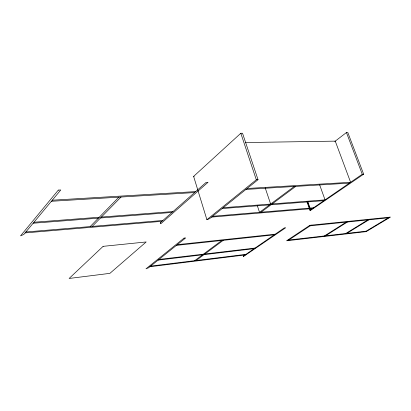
<?xml version="1.0" encoding="UTF-8"?>
<svg xmlns="http://www.w3.org/2000/svg" width="411" height="411" viewBox="0 0 411 411"><rect width="100%" height="100%" fill="white"/><g stroke="black" fill="none" stroke-linecap="round" stroke-linejoin="round"><path stroke-width="0.62" d="M363.648 174.187L310.1 210.709L310.639 209.795L362.255 174.259L363.648 174.187L347.824 132.537L346.437 132.542L334.801 141.482M90.153 226.589L118.871 197.167M92.203 226.415L121.019 197.039M193.622 176.386L240.815 133.256L242.531 133.241L258.031 179.694L209.872 218.457L207.437 219.623L206.887 219.669L193.622 176.386L194.172 176.36M206.887 219.669L256.305 179.782L258.031 179.694M194.701 260.672L221.77 240.492M294.209 186.486L259.526 212.343L257.343 205.721M196.129 260.497L223.235 240.332M261.042 212.215L295.756 186.389M287.834 240.641L311.178 225.161M324.402 235.945L346.232 222.14M325.558 235.811L347.398 222.017M345.728 233.505L367.768 219.936M346.833 233.376L368.883 219.818M365.148 231.753L389.381 217.203M150.652 266.112L245.922 254.347M149.866 266.749L245.054 254.943M158.934 259.449L203.414 254.178M204.853 254.008L255.056 248.059M158.122 260.106L202.556 254.815M203.995 254.645L254.162 248.676M288.769 240.019L366.124 231.167M177.305 244.668L275.216 234.178M176.422 245.372L274.255 234.84M310.166 225.829L388.338 217.83M25.092 232.919L161.924 221.313M211.547 217.106L312.447 208.552M25.857 231.999L162.884 220.471M212.559 216.294L313.536 207.796M33.959 222.248L99.287 217.229M101.373 217.07L173.005 211.562M223.23 207.704L270.638 204.056L265.177 187.786M272.164 203.938L325.044 199.874L319.619 184.77M33.157 223.214L98.388 218.154M100.469 217.989L172.004 212.441M222.176 208.547L269.544 204.873M271.065 204.755L323.914 200.655M52.274 200.208L195.693 191.593M247.088 188.5L350.604 182.279L335.258 141.132L245.552 142.545M51.385 201.277L194.598 192.554M245.937 189.425L349.381 183.126M346.437 132.542L362.255 174.259M307.669 201.359L310.639 209.795M307.382 201.662L310.546 210.668M306.93 201.698L310.1 210.709M240.815 133.256L256.305 179.782M160.341 222.711L160.28 223.718L160.881 223.666L208.033 182.299L206.132 182.402L160.341 222.711M243.615 255.935L243.327 256.618L285.681 227.756L284.35 227.889L243.615 255.935M58.316 190.108L20.55 235.847L23.828 234.44L60.771 189.98L58.316 190.108M103.125 246.338L69.115 278.463L109.901 273.351L146.177 241.956L103.125 246.338M184.051 238.103L145.982 268.825L148.561 267.797L185.664 237.938L184.051 238.103M309.909 225.29L286.585 240.784L366.206 231.634L390.45 217.09L309.909 225.29"/></g></svg>
